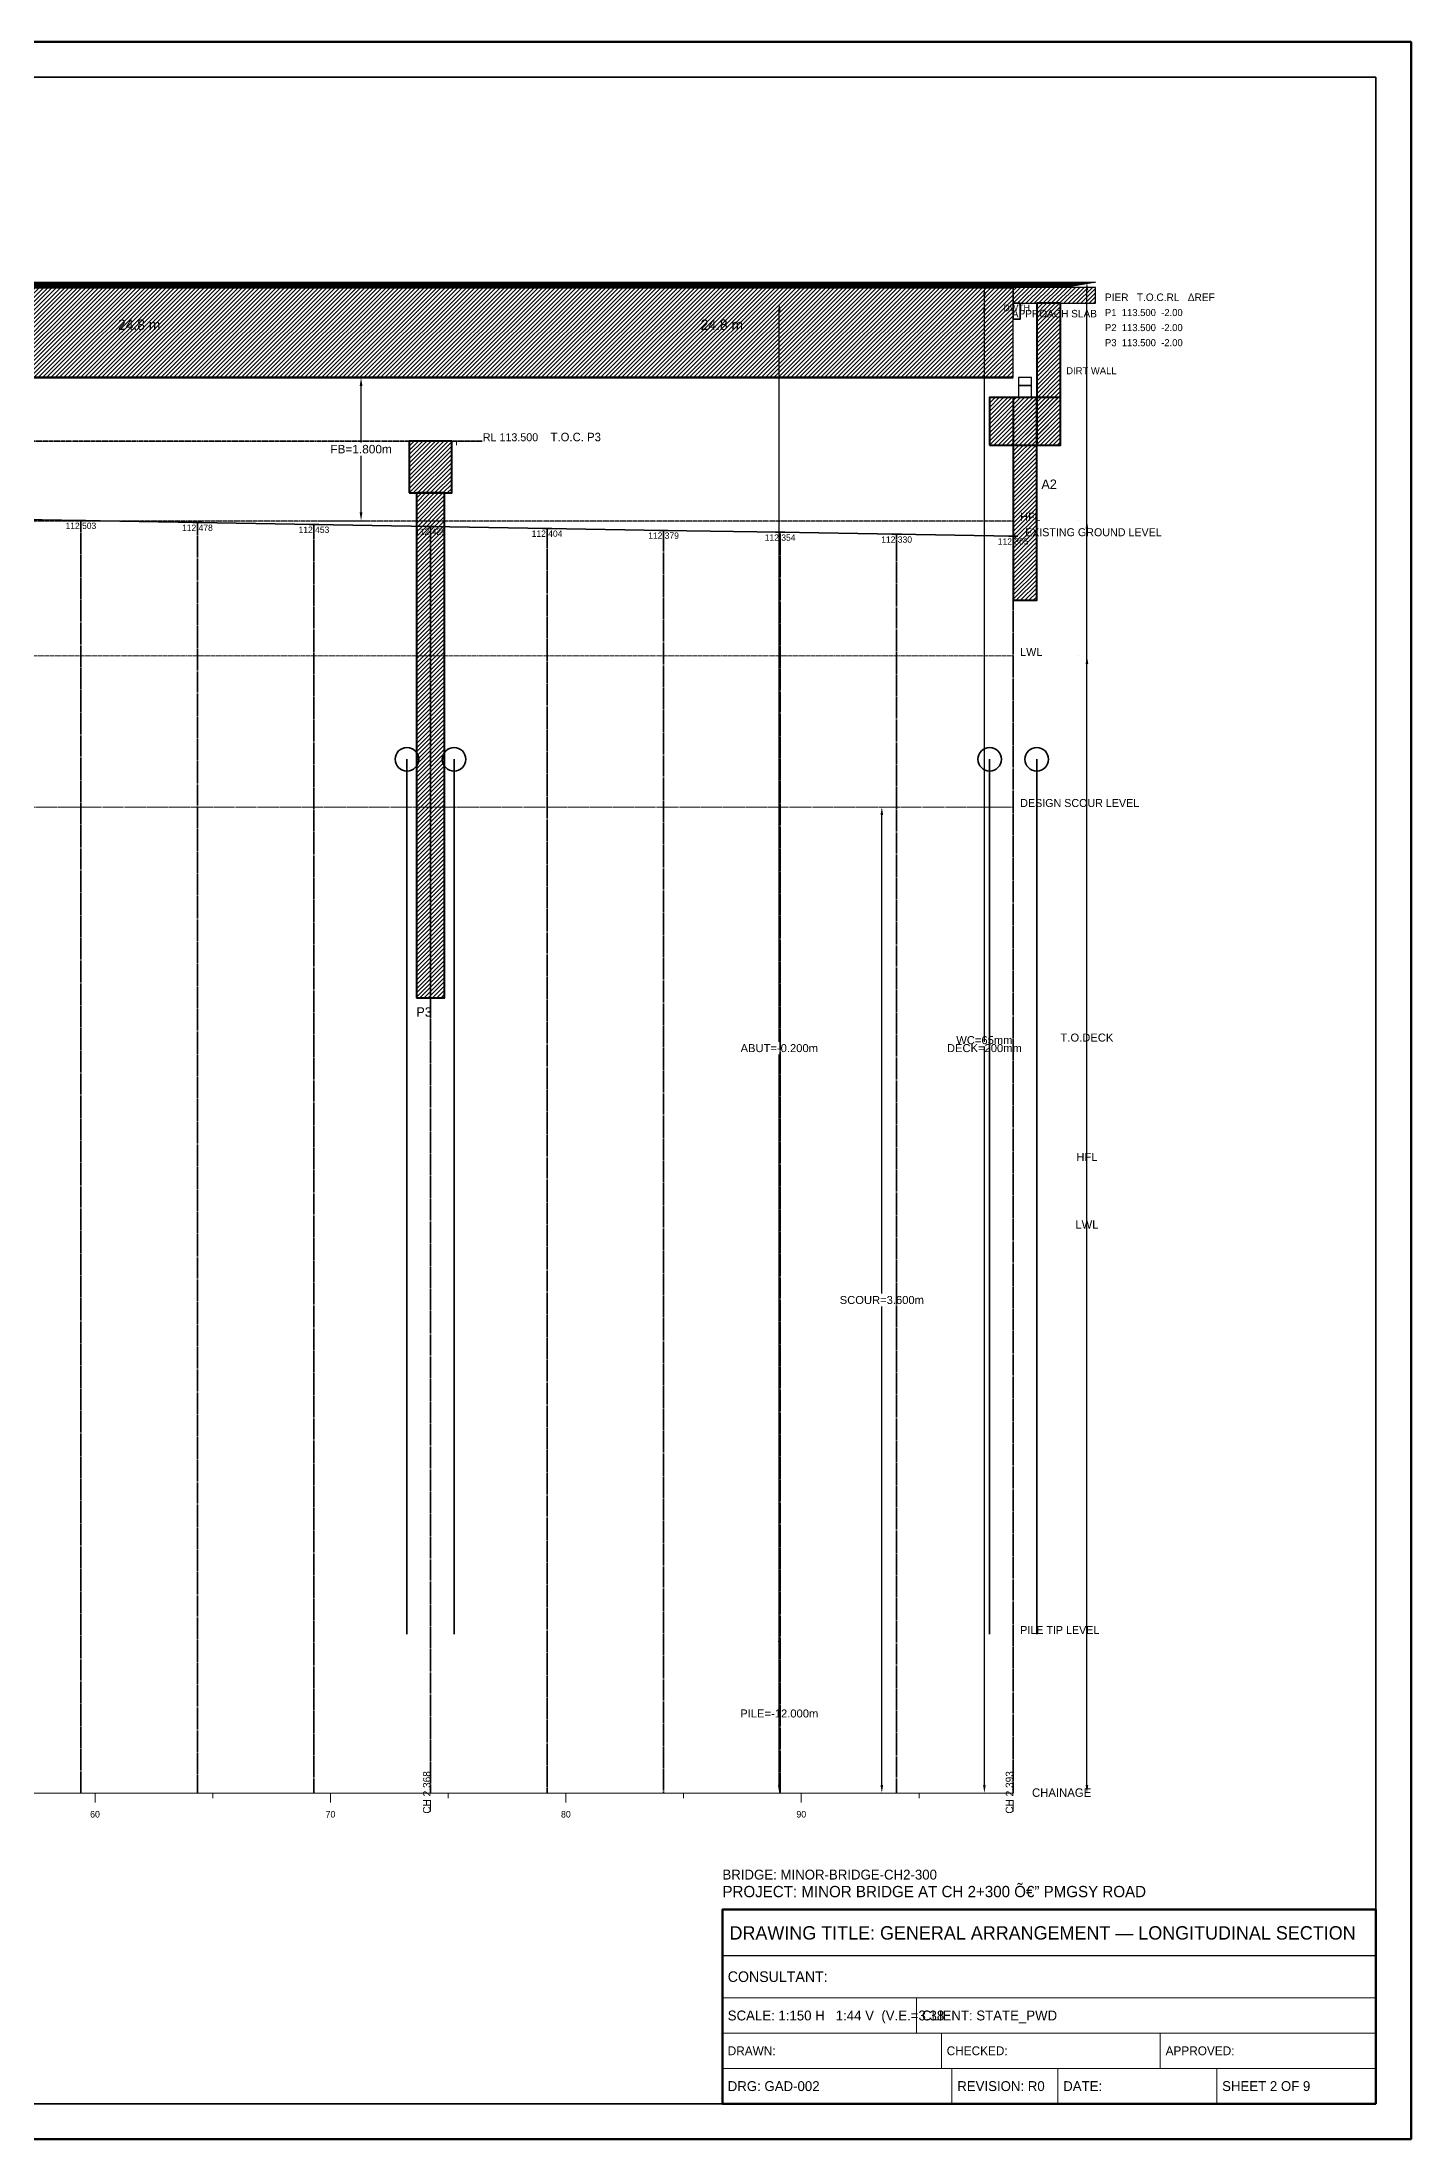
# Model space of a CAD drawing. Header units: metres. Extents: x 0 to 841, y 0 to 594.
# Drawn here: x 453 to 841, y 0 to 594 of the extents above; entities that cross this region are included whole.
import ezdxf
from ezdxf.enums import TextEntityAlignment as Align

# ---------------------------------------------------------------- set-up
doc = ezdxf.new("R2010")
doc.units = ezdxf.units.M
doc.linetypes.add('DASHED', pattern=[0.5, 0.375, -0.125])
doc.linetypes.add('DASHED2', pattern=[0.25, 0.1875, -0.0625])
for name, color, linetype, lineweight in [('ABUT-PROF', 4, 'Continuous', 50), ('BORDER-INNER', 7, 'Continuous', 35), ('BORDER-OUTER', 7, 'Continuous', 70), ('CIVIL-CHAINAGE', 7, 'Continuous', 18), ('CIVIL-GROUND', 3, 'Continuous', 35), ('CIVIL-HFL', 5, 'DASHED', 25), ('CIVIL-LWL', 4, 'DASHED', 18), ('CIVIL-ROAD', 7, 'Continuous', 25), ('CIVIL-SCOUR', 1, 'DASHED2', 18), ('DIM-CHAINAGE', 3, 'Continuous', 18), ('DIM-LEVEL', 3, 'Continuous', 18), ('DIM-LINEAR', 3, 'Continuous', 18), ('FOUND-PILE', 4, 'Continuous', 35), ('STRUC-HATCHING', 8, 'Continuous', 18), ('STRUC-SECTION', 2, 'Continuous', 35), ('SUB-ABUT', 3, 'Continuous', 35), ('SUB-BEARING', 5, 'Continuous', 25), ('SUB-DIRT-WALL', 3, 'Continuous', 35), ('SUB-PIER', 2, 'Continuous', 35), ('SUPER-DECK', 2, 'Continuous', 50), ('SUPER-WEARING', 8, 'Continuous', 25), ('TEXT-GENERAL', 7, 'Continuous', 18), ('TEXT-HEADER', 7, 'Continuous', 25), ('TEXT-LEVEL', 5, 'Continuous', 18), ('TEXT-SPEC', 7, 'Continuous', 13), ('TEXT-TITLE', 7, 'Continuous', 25), ('TITLEBLK-BOX', 7, 'Continuous', 50), ('TITLEBLK-TEXT', 7, 'Continuous', 18)]:
    doc.layers.add(name, color=color, linetype=linetype, lineweight=lineweight)
doc.styles.add('BRIDGE_STD', font='Arial.ttf')
doc.dimstyles.new('pmb100', dxfattribs={"dimtxt": 2.5, "dimasz": 0.9375, "dimexe": 2.5, "dimexo": 2.5, "dimtad": 0, "dimtih": 1, "dimdec": 0, "dimtxsty": 'BRIDGE_STD', "dimcen": 2.5, "dimazin": 3, "dimtfac": 1, "dimtmove": 0, "dimatfit": 3})

msp = doc.modelspace()

# ---------------------------------------------------------------- hatches: boundary and pattern name
at = {"layer": 'STRUC-HATCHING'}
h = msp.add_hatch(dxfattribs=at)
h.set_pattern_fill('ANSI31', scale=0.2666667)
h.paths.add_polyline_path([(68.33, 498.92), (728.33, 498.92), (728.33, 524.49), (68.33, 524.49)])
h = msp.add_hatch(dxfattribs=at)
h.set_pattern_fill('ANSI31', scale=0.2666667)
h.paths.add_polyline_path([(728.33, 519.98), (751.67, 519.98), (751.67, 524.49), (728.33, 524.49)])
h = msp.add_hatch(dxfattribs=at)
h.set_pattern_fill('ANSI31', scale=0.2666667)
h.paths.add_polyline_path([(735, 479.78), (741.76, 479.78), (741.76, 519.98), (735, 519.98)])
h = msp.add_hatch(dxfattribs=at)
h.set_pattern_fill('ANSI31', scale=0.2666667)
h.paths.add_polyline_path([(721.58, 479.78), (741.76, 479.78), (741.76, 493.29), (721.58, 493.29)])
h = msp.add_hatch(dxfattribs=at)
h.set_pattern_fill('ANSI31', scale=0.2666667)
h.paths.add_polyline_path([(728.33, 435.86), (735, 435.86), (735, 493.29), (728.33, 493.29)])
h = msp.add_hatch(dxfattribs=at)
h.set_pattern_fill('ANSI31', scale=0.2666667)
h.paths.add_polyline_path([(557.33, 466.26), (569.33, 466.26), (569.33, 480.9), (557.33, 480.9)])
h = msp.add_hatch(dxfattribs=at)
h.set_pattern_fill('ANSI31', scale=0.2666667)
h.paths.add_polyline_path([(559.33, 323.24), (567.33, 323.24), (567.33, 466.26), (559.33, 466.26)])
at = {"layer": 'SUPER-WEARING'}
h = msp.add_hatch(dxfattribs=at)
h.set_pattern_fill('SOLID')
h.paths.add_polyline_path([(45, 525.95), (751.67, 525.95), (743, 524.49), (53.67, 524.49)])

# ---------------------------------------------------------------- linework, layer by layer
at = {"layer": 'ABUT-PROF', "lineweight": 35}
msp.add_lwpolyline([(728.33, 515.48), (730.33, 515.48), (730.33, 519.98), (728.33, 519.98), (728.33, 515.48)], dxfattribs=at)
at = {"layer": 'BORDER-INNER'}
msp.add_lwpolyline([(10, 10), (831, 10), (831, 584), (10, 584), (10, 10)], dxfattribs=at)
at = {"layer": 'BORDER-OUTER'}
msp.add_lwpolyline([(0, 0), (841, 0), (841, 594), (0, 594), (0, 0)], dxfattribs=at)
at = {"layer": 'CIVIL-CHAINAGE'}
for p, q in [((45, 98), (728.33, 98)), ((468.33, 98), (468.33, 95.33)), ((501.67, 98), (501.67, 96.53)), ((535, 98), (535, 95.33)), ((563.33, 96), (563.33, 92.8)), ((568.33, 98), (568.33, 96.53)), ((601.67, 98), (601.67, 95.33)), ((635, 98), (635, 96.53)), ((668.33, 98), (668.33, 95.33)), ((701.67, 98), (701.67, 96.53)), ((728.33, 96), (728.33, 92.8))]:
    msp.add_line(p, q, dxfattribs=at)
at = {"layer": 'CIVIL-GROUND', "color": 3}
for p, q in [((463, 458.45), (465.67, 458.45)), ((496, 457.89), (498.67, 457.89)), ((529, 457.33), (531.67, 457.33)), ((562, 456.78), (564.67, 456.78)), ((595, 456.22), (597.67, 456.22)), ((628, 455.66), (630.67, 455.66)), ((661, 455.1), (663.67, 455.1)), ((694, 454.55), (696.67, 454.55)), ((727, 453.99), (729.67, 453.99))]:
    msp.add_line(p, q, dxfattribs=at)
at = {"layer": 'CIVIL-GROUND', "color": 8, "linetype": 'DASHED2'}
for p, q in [((464.33, 458.45), (464.33, 98)), ((497.33, 457.89), (497.33, 98)), ((530.33, 457.33), (530.33, 98)), ((563.33, 456.78), (563.33, 98)), ((596.33, 456.22), (596.33, 98)), ((629.33, 455.66), (629.33, 98)), ((662.33, 455.1), (662.33, 98)), ((695.33, 454.55), (695.33, 98)), ((728.33, 453.99), (728.33, 98))]:
    msp.add_line(p, q, dxfattribs=at)
at = {"layer": 'CIVIL-GROUND', "color": 3}
msp.add_lwpolyline([(68.33, 465.14), (101.33, 464.58), (134.33, 464.02), (167.33, 463.47), (200.33, 462.91), (233.33, 462.35), (266.33, 461.79), (299.33, 461.24), (332.33, 460.68), (365.33, 460.12), (398.33, 459.56), (431.33, 459.01), (464.33, 458.45), (497.33, 457.89), (530.33, 457.33), (563.33, 456.78), (596.33, 456.22), (629.33, 455.66), (662.33, 455.1), (695.33, 454.55), (728.33, 453.99)], dxfattribs=at)
at = {"layer": 'CIVIL-HFL', "color": 5}
msp.add_line((45, 458.38), (728.33, 458.38), dxfattribs=at)
at = {"layer": 'CIVIL-LWL', "color": 4}
msp.add_line((45, 420.09), (728.33, 420.09), dxfattribs=at)
at = {"layer": 'CIVIL-ROAD', "lineweight": 25}
msp.add_lwpolyline([(728.33, 519.98), (751.67, 519.98), (751.67, 524.49), (728.33, 524.49), (728.33, 519.98)], dxfattribs=at)
at = {"layer": 'CIVIL-SCOUR', "color": 1}
msp.add_line((45, 377.3), (728.33, 377.3), dxfattribs=at)
at = {"layer": 'DIM-LEVEL'}
for p, q in [((563.87, 480.9), (577.47, 480.9)), ((570.67, 480.9), (570.67, 479.77))]:
    msp.add_line(p, q, dxfattribs=at)
at = {"layer": 'FOUND-PILE', "lineweight": 35}
for p, q in [((556.67, 390.81), (556.67, 143.05)), ((570, 390.81), (570, 143.05)), ((721.67, 390.81), (721.67, 143.05)), ((735, 390.81), (735, 143.05))]:
    msp.add_line(p, q, dxfattribs=at)
at = {"layer": 'FOUND-PILE'}
for centre in [(556.67, 390.81), (570, 390.81), (721.67, 390.81), (735, 390.81)]:
    msp.add_circle(centre, 3.33, dxfattribs=at)
at = {"layer": 'STRUC-SECTION', "color": 8, "linetype": 'DASHED'}
msp.add_line((578, 480.9), (38.33, 480.9), dxfattribs=at)
at = {"layer": 'SUB-ABUT', "lineweight": 40}
for points in [[(721.58, 479.78), (741.76, 479.78), (741.76, 493.29), (721.58, 493.29), (721.58, 479.78)], [(728.33, 435.86), (735, 435.86), (735, 493.29), (728.33, 493.29), (728.33, 435.86)]]:
    msp.add_lwpolyline(points, dxfattribs=at)
at = {"layer": 'SUB-ABUT', "lineweight": 30}
msp.add_lwpolyline([(729.83, 493.29), (733.5, 493.29), (733.5, 496.67), (729.83, 496.67), (729.83, 493.29)], dxfattribs=at)
at = {"layer": 'SUB-BEARING', "lineweight": 30}
msp.add_lwpolyline([(729.83, 496.67), (733.5, 496.67), (733.5, 498.92), (729.83, 498.92), (729.83, 496.67)], dxfattribs=at)
at = {"layer": 'SUB-DIRT-WALL', "lineweight": 40}
msp.add_lwpolyline([(735, 479.78), (741.76, 479.78), (741.76, 519.98), (735, 519.98), (735, 479.78)], dxfattribs=at)
at = {"layer": 'SUB-PIER', "lineweight": 40}
for points in [[(557.33, 466.26), (569.33, 466.26), (569.33, 480.9), (557.33, 480.9), (557.33, 466.26)], [(559.33, 323.24), (567.33, 323.24), (567.33, 466.26), (559.33, 466.26), (559.33, 323.24)]]:
    msp.add_lwpolyline(points, dxfattribs=at)
at = {"layer": 'SUPER-DECK'}
for p, q in [((68.33, 524.49), (728.33, 524.49)), ((68.33, 498.92), (728.33, 498.92))]:
    msp.add_line(p, q, dxfattribs=at)
at = {"layer": 'SUPER-DECK', "lineweight": 25}
msp.add_line((728.33, 498.92), (728.33, 524.49), dxfattribs=at)
at = {"layer": 'SUPER-WEARING', "lineweight": 25}
msp.add_lwpolyline([(45, 525.95), (751.67, 525.95), (743, 524.49), (53.67, 524.49), (45, 525.95)], dxfattribs=at)
at = {"layer": 'TITLEBLK-BOX', "lineweight": 50}
msp.add_lwpolyline([(646, 10), (831, 10), (831, 65), (646, 65), (646, 10)], dxfattribs=at)
at = {"layer": 'TITLEBLK-BOX', "lineweight": 30}
msp.add_lwpolyline([(646, 52), (831, 52), (831, 65), (646, 65), (646, 52)], dxfattribs=at)
at = {"layer": 'TITLEBLK-BOX', "lineweight": 18}
for points in [[(646, 40), (831, 40), (831, 52), (646, 52), (646, 40)], [(646, 30), (701, 30), (701, 40), (646, 40), (646, 30)], [(701, 30), (831, 30), (831, 40), (701, 40), (701, 30)], [(646, 20), (708, 20), (708, 30), (646, 30), (646, 20)], [(708, 20), (770, 20), (770, 30), (708, 30), (708, 20)], [(770, 20), (831, 20), (831, 30), (770, 30), (770, 20)], [(646, 10), (711, 10), (711, 20), (646, 20), (646, 10)], [(711, 10), (741, 10), (741, 20), (711, 20), (711, 10)], [(741, 10), (786, 10), (786, 20), (741, 20), (741, 10)], [(786, 10), (831, 10), (831, 20), (786, 20), (786, 10)]]:
    msp.add_lwpolyline(points, dxfattribs=at)

# ---------------------------------------------------------------- texts
at = {"layer": 'CIVIL-GROUND', "color": 3}
msp.add_text('EXISTING GROUND LEVEL', height=2.2667, dxfattribs=at).set_placement((731.67, 453.99))
at = {"layer": 'CIVIL-HFL', "color": 5}
msp.add_text('HFL', height=2.267, dxfattribs=at).set_placement((730.33, 458.38))
at = {"layer": 'CIVIL-LWL', "color": 4}
msp.add_text('LWL', height=2.267, dxfattribs=at).set_placement((730.33, 420.09))
at = {"layer": 'CIVIL-SCOUR', "color": 1}
msp.add_text('DESIGN SCOUR LEVEL', height=2.2667, dxfattribs=at).set_placement((730.33, 377.3))
at = {"layer": 'DIM-CHAINAGE'}
for s, p in [('CH 2.368', (563.33, 92.16)), ('CH 2.393', (728.33, 92.16))]:
    msp.add_text(s, height=2.133, rotation=90, dxfattribs=at).set_placement(p)
at = {"layer": 'TEXT-GENERAL'}
for p in [(480.83, 512.44), (645.83, 512.44)]:
    msp.add_text('24.8 m', height=2.933, dxfattribs=at).set_placement(p, align=Align.CENTER)
for s, height, p in [('A2', 2.667, (736.33, 467.39)), ('P3', 2.667, (559.33, 317.9)), ('PILE TIP LEVEL', 2.2667, (730.33, 143.05))]:
    msp.add_text(s, height=height, dxfattribs=at).set_placement(p)
at = {"layer": 'TEXT-HEADER'}
for s, height, p in [('PIER   T.O.C.RL   ΔREF', 2.1333, (754.33, 520.62)), ('T.O.C. P3', 2.4, (597.33, 480.9))]:
    msp.add_text(s, height=height, dxfattribs=at).set_placement(p)
at = {"layer": 'TEXT-LEVEL'}
for s, height, p in [('RL 113.500', 2.267, (578.15, 480.9)), ('CHAINAGE', 2.4, (733.67, 96.93))]:
    msp.add_text(s, height=height, dxfattribs=at).set_placement(p)
at = {"layer": 'TEXT-LEVEL', "color": 8}
for s, p in [('112.503', (464.33, 456.05)), ('112.478', (497.33, 455.49)), ('112.453', (530.33, 454.93)), ('112.429', (563.33, 454.38)), ('112.404', (596.33, 453.82)), ('112.379', (629.33, 453.26)), ('112.354', (662.33, 452.7)), ('112.330', (695.33, 452.15)), ('112.305', (728.33, 451.59))]:
    msp.add_text(s, height=1.8, dxfattribs=at).set_placement(p, align=Align.CENTER)
at = {"layer": 'TEXT-LEVEL'}
for s, p in [('60', (468.33, 91.07)), ('70', (535, 91.07)), ('80', (601.67, 91.07)), ('90', (668.33, 91.07))]:
    msp.add_text(s, height=1.867, dxfattribs=at).set_placement(p, align=Align.CENTER)
at = {"layer": 'TEXT-SPEC', "color": 4}
msp.add_text('DWTH', height=1.867, dxfattribs=at).set_placement((729.33, 517.73), align=Align.CENTER)
at = {"layer": 'TEXT-SPEC'}
msp.add_text('APPROACH SLAB', height=2.1333, dxfattribs=at).set_placement((740, 515.98), align=Align.CENTER)
at = {"layer": 'TEXT-SPEC', "color": 8}
for s, p in [('P1  113.500  -2.00', (754.33, 516.35)), ('P2  113.500  -2.00', (754.33, 512.09)), ('P3  113.500  -2.00', (754.33, 507.82))]:
    msp.add_text(s, height=2, dxfattribs=at).set_placement(p)
at = {"layer": 'TEXT-SPEC'}
msp.add_text('DIRT WALL', height=2, dxfattribs=at).set_placement((743.36, 499.88))
at = {"layer": 'TEXT-TITLE'}
for s, height, p in [('PROJECT: MINOR BRIDGE AT CH 2+300 â€” PMGSY ROAD', 3.2, (646, 68.5)), ('DRAWING TITLE: GENERAL ARRANGEMENT — LONGITUDINAL SECTION', 3.8, (648, 56.5))]:
    msp.add_text(s, height=height, dxfattribs=at).set_placement(p)
at = {"layer": 'TITLEBLK-TEXT'}
for s, height, p in [('BRIDGE: MINOR-BRIDGE-CH2-300', 2.8, (646, 73.5)), ('CONSULTANT: ', 3, (647.5, 44.5)), ('SCALE: 1:150 H   1:44 V  (V.E.=3.38', 2.8, (647.5, 33.6)), ('CLIENT: STATE_PWD', 2.8, (702.5, 33.6)), ('DRAWN: ', 2.5, (647.5, 23.75)), ('CHECKED: ', 2.5, (709.5, 23.75)), ('APPROVED: ', 2.5, (771.5, 23.75)), ('DRG: GAD-002', 2.8, (647.5, 13.6)), ('REVISION: R0', 2.8, (712.5, 13.6)), ('DATE: ', 2.8, (742.5, 13.6)), ('SHEET 2 OF 9', 2.8, (787.5, 13.6))]:
    msp.add_text(s, height=height, dxfattribs=at).set_placement(p)

# ---------------------------------------------------------------- dimensions: what is measured, and where the dimension line sits
at = {"layer": 'DIM-LINEAR'}
for base, p1, p2, text, override in [((720.18, 98), (720.18, 98), (720.18, 524.49), 'WC=65mm', {"dimtxt": 2.266667, "dimasz": 2.266667, "dimgap": 0.906667, "dimclrt": 3}), ((749.22, 98), (749.22, 98), (749.22, 525.95), 'T.O.DECK', {"dimtxt": 2.266667, "dimasz": 2.266667, "dimgap": 0.906667, "dimclrt": 3}), ((662.1, 98), (662.1, 98), (662.1, 519.98), 'ABUT=-0.200m', {"dimtxt": 2.266667, "dimasz": 2.266667, "dimgap": 0.906667, "dimclrt": 3}), ((720.18, 98), (720.18, 98), (720.18, 519.98), 'DECK=200mm', {"dimtxt": 2.266667, "dimasz": 2.266667, "dimgap": 0.906667, "dimclrt": 3}), ((543.67, 458.38), (530.33, 458.38), (530.33, 498.92), 'FB=1.800m', {"dimtxt": 2.4, "dimasz": 2.4, "dimgap": 0.96, "dimclrt": 3}), ((749.22, 98), (749.22, 98), (749.22, 458.38), 'HFL', {"dimtxt": 2.266667, "dimasz": 2.266667, "dimgap": 0.906667, "dimclrt": 3}), ((749.22, 98), (749.22, 98), (749.22, 420.09), 'LWL', {"dimtxt": 2.266667, "dimasz": 2.266667, "dimgap": 0.906667, "dimclrt": 3}), ((691.14, 98), (691.14, 98), (691.14, 377.3), 'SCOUR=3.600m', {"dimtxt": 2.266667, "dimasz": 2.266667, "dimgap": 0.906667, "dimclrt": 3}), ((662.1, 98), (662.1, 98), (662.1, 143.05), 'PILE=-12.000m', {"dimtxt": 2.266667, "dimasz": 2.266667, "dimgap": 0.906667, "dimclrt": 3})]:
    msp.add_linear_dim(base=base, p1=p1, p2=p2, angle=90, text=text, dimstyle='pmb100', override=override, dxfattribs=at).render()

doc.saveas('drawing.dxf')
